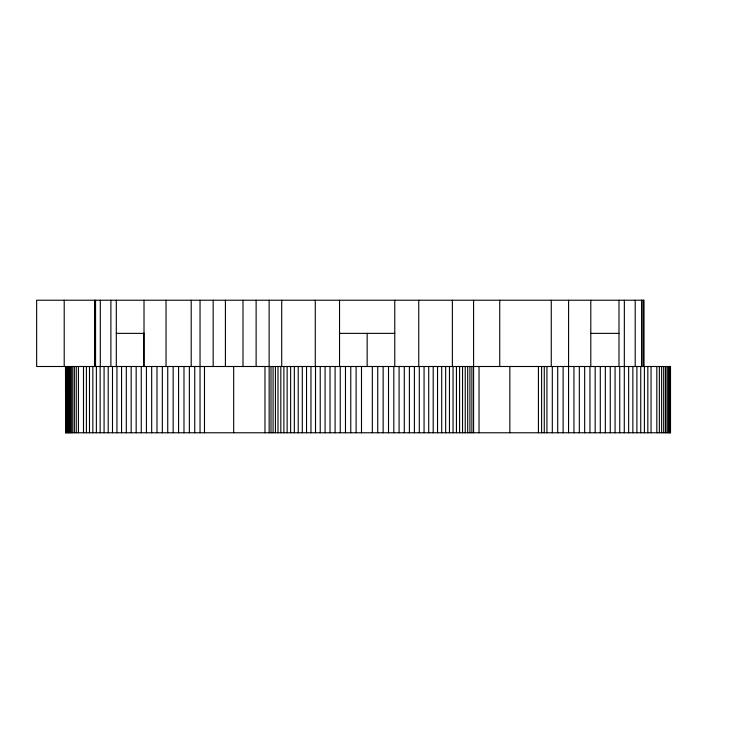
<?xml version="1.0" encoding="UTF-8"?>
<svg xmlns="http://www.w3.org/2000/svg" width="733" height="733" viewBox="0 0 733 733"><rect width="100%" height="100%" fill="white"/><g stroke="black" fill="none" stroke-linecap="round" stroke-linejoin="round"><path stroke-width="1.1" d="M116.309 333.368L144.438 333.368M339.535 333.368L394.766 333.368M590.706 333.368L618.991 333.368M65.494 432.772L670.512 432.772L670.512 366.5L36.65 366.5L36.65 300.228L644.014 300.228L644.014 366.5M670.402 366.5L670.347 432.772M669.907 366.5L669.907 432.772M669.192 366.5L669.192 432.772M668.212 366.5L668.212 432.772M666.957 366.5L666.957 432.772M665.445 366.5L665.445 432.772M663.667 366.5L663.667 432.772M661.633 366.5L661.633 432.772M659.352 366.5L659.352 432.772M656.823 366.5L656.823 432.772M651.051 366.5L651.051 432.772M647.835 366.5L647.835 432.772M644.389 366.5L644.389 432.772M643.446 300.228L643.446 366.5M641.943 300.228L641.943 366.5M641.549 300.228L641.549 366.5M640.743 366.5L640.743 432.772M636.895 366.5L636.895 432.772M635.199 300.228L635.199 366.5M632.863 366.5L632.863 432.772M628.657 366.5L628.657 432.772M624.36 300.228L624.278 432.772M619.742 366.5L619.742 432.772M618.991 300.228L618.991 366.5M615.069 366.5L615.069 432.772M610.259 366.5L610.259 432.772M605.33 366.5L605.33 432.772M600.29 366.5L600.29 432.772M595.159 366.5L595.159 432.772M590.798 300.228L590.798 366.5M589.946 366.5L589.946 432.772M584.668 366.5L584.668 432.772M579.327 366.5L579.327 432.772M573.948 366.5L573.948 432.772M568.597 300.228L568.551 432.772M563.127 366.5L563.127 432.772M557.712 366.5L557.712 432.772M552.306 366.5L552.306 432.772M551.262 300.228L551.262 366.5M546.937 366.5L546.937 432.772M544.271 366.5L544.271 432.772M541.595 366.5L541.595 432.772M538.434 366.5L538.434 432.772M509.847 366.5L509.847 432.772M499.741 300.228L499.741 366.5M479.025 366.5L479.025 432.772M473.582 300.228L473.582 432.772M471.878 366.5L471.878 432.772M469.917 366.5L469.917 432.772M467.7 366.5L467.7 432.772M465.244 366.5L465.244 432.772M462.541 366.5L462.541 432.772M459.6 366.5L459.6 432.772M456.439 366.5L456.439 432.772M453.058 366.5L453.058 432.772M452.371 300.228L452.371 366.5M449.466 366.5L449.466 432.772M445.673 366.5L445.673 432.772M441.697 366.5L441.697 432.772M437.537 366.5L437.537 432.772M433.203 366.5L433.203 432.772M428.713 366.5L428.713 432.772M424.068 366.5L424.068 432.772M419.294 366.5L419.294 432.772M418.754 300.228L418.754 366.5M414.402 366.5L414.402 432.772M409.39 366.5L409.39 432.772M404.286 366.5L404.286 432.772M399.091 366.5L399.091 432.772M394.766 300.228L394.766 366.5M393.823 366.5L393.823 432.772M388.508 366.5L388.508 432.772M383.139 366.5L383.139 432.772M377.742 366.5L377.742 432.772M372.327 366.5L372.327 432.772M367.16 333.368L367.16 366.5M361.497 366.5L361.497 432.772M356.11 366.5L356.11 432.772M350.768 366.5L350.768 432.772M345.472 366.5L345.472 432.772M340.24 366.5L340.24 432.772M339.535 300.228L339.535 366.5M335.091 366.5L335.091 432.772M330.024 366.5L330.024 432.772M325.076 366.5L325.076 432.772M320.229 366.5L320.229 432.772M315.52 366.5L315.52 432.772M315.272 300.228L315.272 366.5M310.957 366.5L310.957 432.772M306.541 366.5L306.541 432.772M302.289 366.5L302.289 432.772M298.221 366.5L298.221 432.772M294.327 366.5L294.327 432.772M290.635 366.5L290.635 432.772M287.144 366.5L287.144 432.772M283.873 366.5L283.873 432.772M281.71 300.228L281.71 366.5M280.821 366.5L280.821 432.772M277.999 366.5L277.999 432.772M275.416 366.5L275.416 432.772M273.07 366.5L273.07 432.772M270.981 366.5L270.981 432.772M269.139 300.228L269.139 432.772M264.979 366.5L264.979 432.772M256.119 300.228L256.119 366.5M242.989 300.228L242.989 366.5M233.671 366.5L233.671 432.772M225.407 300.228L225.407 366.5M213.166 300.228L213.166 366.5M204.48 366.5L204.48 432.772M200.036 300.228L200.036 432.772M194.731 366.5L194.731 432.772M191.212 300.228L191.212 366.5M189.371 366.5L189.371 432.772M183.983 366.5L183.983 432.772M178.568 366.5L178.568 432.772M173.153 366.5L173.153 432.772M167.738 366.5L167.738 432.772M166.024 300.228L166.024 366.5M162.341 366.5L162.341 432.772M156.99 366.5L156.99 432.772M151.676 366.5L151.676 432.772M146.426 366.5L146.426 432.772M144.016 300.228L144.016 366.5M143.778 333.368L143.778 366.5M141.249 366.5L141.249 432.772M136.164 366.5L136.164 432.772M131.18 366.5L131.18 432.772M126.305 366.5L126.305 432.772M121.559 366.5L121.559 432.772M116.95 366.5L116.95 432.772M116.309 300.228L116.309 366.5M112.497 366.5L112.497 432.772M110.894 300.228L110.894 366.5M108.2 366.5L108.2 432.772M104.077 366.5L104.077 432.772M100.302 300.228L100.302 366.5M100.137 366.5L100.137 432.772M96.38 366.5L96.38 432.772M95.547 300.228L95.547 366.5M94.539 300.228L94.539 366.5M92.834 366.5L92.834 432.772M89.499 366.5L89.499 432.772M86.393 366.5L86.393 432.772M83.498 366.5L83.498 432.772M78.44 366.5L78.44 432.772M76.278 366.5L76.278 432.772M74.372 366.5L74.372 432.772M72.723 366.5L72.723 432.772M71.339 366.5L71.339 432.772M70.221 366.5L70.221 432.772M69.369 366.5L69.369 432.772M68.792 366.5L68.792 432.772M68.453 366.5L68.49 432.772M67.555 366.5L67.555 432.772M66.63 366.5L66.63 432.772M65.979 366.5L65.979 432.772M65.494 366.5L65.594 432.772M64.211 300.228L64.211 366.5"/></g></svg>
